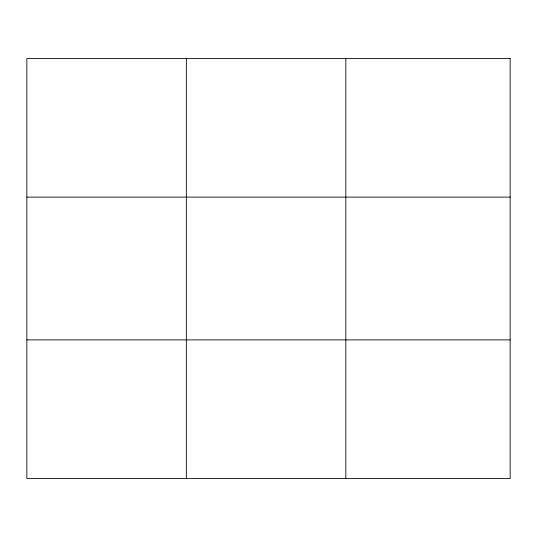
<?xml version="1.0" encoding="UTF-8"?>
<svg xmlns="http://www.w3.org/2000/svg" width="537" height="537" viewBox="0 0 537 537"><rect width="100%" height="100%" fill="white"/><g stroke="black" fill="none" stroke-linecap="round" stroke-linejoin="round"><path stroke-width="0.81" d="M186.339 58.526L186.339 478.474M345.828 58.526L345.828 478.474M26.85 197.113L510.15 197.113M26.85 339.887L510.15 339.887M510.15 58.526L510.15 478.474L26.85 478.474L26.85 58.526L510.15 58.526"/></g></svg>
